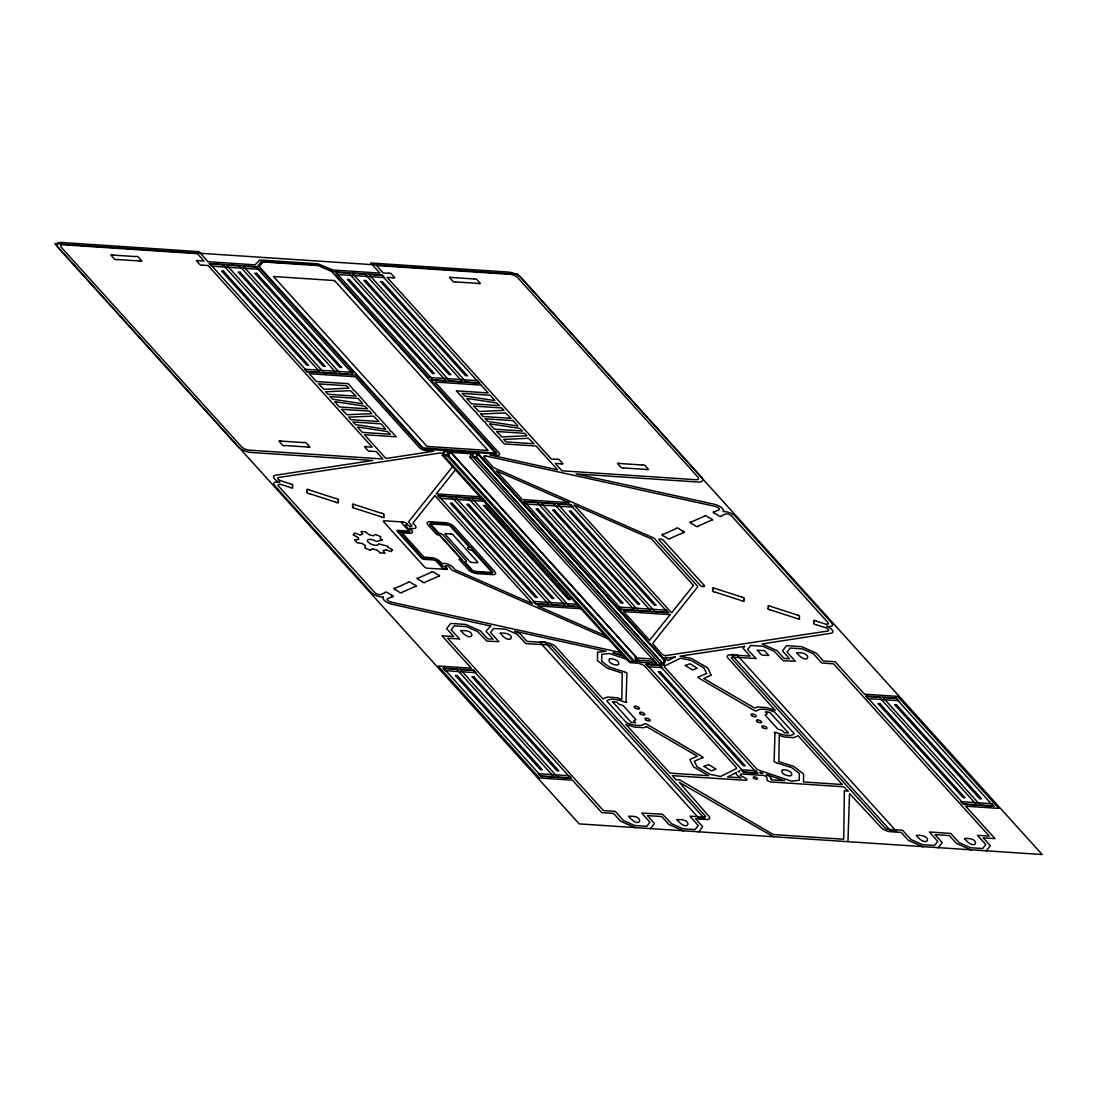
<?xml version="1.0" encoding="UTF-8"?>
<svg xmlns="http://www.w3.org/2000/svg" width="1097" height="1097" viewBox="0 0 1097 1097"><rect width="100%" height="100%" fill="white"/><g stroke="black" fill="none" stroke-linecap="round" stroke-linejoin="round"><path stroke-width="1.5" d="M259.29 266.598L423.017 447.864L495.337 453.02L331.555 271.439L318.157 265.584L263.17 261.95L259.331 266.393M844.375 790.855L843.744 839.232L773.44 834.584L679.783 779.926L676.026 779.734L672.351 775.634L745.535 780.282A2.77 1.097 21.2 0 0 745.699 778.349L741.641 776.004A2.77 1.097 21.2 0 1 740.338 774.564A2.77 1.097 21.2 0 1 741.668 773.988L763.073 775.401A2.77 1.097 21.2 0 1 766.981 777.663L766.995 779.706A2.77 1.097 21.2 0 0 770.903 781.955L843.744 786.782L848.228 791.156L844.429 790.704M847.94 841.673L849.544 793.597L881.165 827.577A7.24 2.88 21.2 0 0 890.462 831.691L901.199 832.404L908.371 840.343L923.057 846.843M307.201 491.867L307.229 490.386A1.783 0.713 21.2 0 1 307.146 489.385A1.783 0.713 21.2 0 1 309.313 489.92M352.877 506.595L352.905 505.114A1.783 0.713 21.2 0 1 352.823 504.113A1.783 0.713 21.2 0 1 355.003 504.647M743.821 598.811L743.793 600.292A1.783 0.713 21.2 0 1 743.876 601.279A1.783 0.713 21.2 0 1 741.709 600.758M712.981 588.856L712.954 590.337A1.783 0.713 21.2 0 0 712.831 591.269A1.783 0.713 21.2 0 0 714.997 592.133M768.353 608.204L768.366 606.723A1.783 0.713 21.2 0 1 768.298 605.736A1.783 0.713 21.2 0 1 770.464 606.257M612.784 701.97L631.118 722.265L635.52 722.758M788.236 732.727L769.929 712.433L765.528 711.871M635.533 722.621L633.778 720.66L635.931 719.687L623.192 705.59L618.9 704.192L616.706 702.025L612.798 701.778M765.5 712.104L767.228 714.01L765.075 714.983L777.814 729.08L782.106 730.479L784.3 732.645L788.222 732.865M365.068 547.869L365.493 545.758M380.275 538.737L380.673 536.803M442.297 455.31L443.942 451.1L450.387 451.525L637.741 658.844L636.095 663.054L629.651 662.629L442.297 455.31L448.755 455.749L636.095 663.054M636.781 658.323L633.435 661.765L630.021 661.532L443.531 455.173L444.477 451.141L443.106 454.693L446.52 454.926L449.866 451.498L637.741 658.844M448.755 455.749L450.387 451.525M469.955 457.147L471.6 452.924L478.045 453.363L665.399 660.682L663.754 664.892L657.309 664.467L469.955 457.147L476.413 457.572L663.754 664.892M476.413 457.572L478.045 453.363M665.399 660.682L477.497 453.322L476.112 456.887L472.697 456.654L472.108 452.965L473.136 457.134L659.612 663.493L663.027 663.712L664.412 660.161M664.851 660.641L663.466 664.206L660.051 663.973M353.303 534.829L354.633 533.115M391.122 551.558L392.438 549.844M650.384 828.715L654.443 823.449L647.353 815.606L661.724 816.552L668.896 824.491L683.582 830.991M698.666 831.992L702.724 826.727L695.553 818.801L706.29 819.514A7.24 2.88 21.2 0 0 708.868 816.182L679.221 782.312L773.399 836.737M938.141 847.844L942.213 842.578L935.042 834.639L949.399 835.599L956.488 843.442L971.174 849.942M986.258 850.943L990.317 845.677L983.227 837.834L995.006 838.615L965.689 806.185L998.805 808.379L897.607 696.389L864.463 694.195L835.146 661.765L823.422 660.997L816.333 653.154L801.646 646.654L786.563 645.653L782.504 650.905L789.593 658.762L784.012 658.392L776.923 650.548L762.058 643.912L830.786 633.326A8.159 3.236 21.2 0 0 832.527 630.46A8.159 3.236 21.2 0 0 826.617 626.25A8.159 3.236 21.2 0 0 831.622 622.794L735.292 516.207A8.159 3.236 21.2 0 0 723.65 511.559A12.698 5.046 21.2 0 0 723.074 511.6A8.186 3.25 21.2 0 0 721.579 507.692A8.186 3.25 21.2 0 0 714.133 504.222L576.131 473.918L697.953 482.022A10.339 4.1 21.2 0 0 701.532 477.264L521.404 277.925A10.339 4.1 21.2 0 0 508.185 272.056L370.704 263.006L379.836 273.098L332.83 269.985L318.089 263.842L259.879 259.989L255.08 264.843L208.087 261.73L198.982 251.638L61.391 242.478A10.339 4.1 21.2 0 0 57.784 247.25L237.926 446.575A10.339 4.1 21.2 0 0 251.117 452.458L372.843 460.466L275.608 475.207A8.159 3.236 21.2 0 0 273.866 478.073A8.159 3.236 21.2 0 0 279.776 482.282A8.159 3.236 21.2 0 0 274.785 485.738L371.115 592.325A8.159 3.236 21.2 0 0 383.374 596.919A8.159 3.236 21.2 0 0 384.8 600.827A8.159 3.236 21.2 0 0 392.273 604.31L490.853 626.085A226.284 89.872 21.2 0 0 486.026 631.282L493.129 639.14L487.548 638.769L480.459 630.926L465.772 624.426L450.689 623.425L446.63 628.691L453.719 636.534L441.995 635.753L471.285 668.183L438.142 665.989L539.354 777.979L572.456 780.173L601.759 812.589L613.525 813.371L620.614 821.214L635.3 827.714M453.404 465.594L408.907 521.418A3.702 1.467 21.2 0 0 409.222 522.721L411.581 525.326A2.221 0.878 21.2 0 1 410.785 526.341A2.221 0.878 21.2 0 1 407.919 525.079L406.356 523.351A2.317 0.919 21.2 0 0 403.394 522.035L384.553 520.787A2.317 0.919 21.2 0 0 383.731 521.857L424.484 566.943A2.317 0.919 21.2 0 0 427.446 568.26L447.151 569.384L445.56 566.724A2.221 0.878 21.2 0 1 446.342 565.695A2.221 0.878 21.2 0 1 449.208 566.957L451.553 569.562A3.702 1.467 21.2 0 0 453.692 570.975L609.603 639.482M455.749 469.475L436.236 493.883L481.103 496.845M443.531 455.173L446.959 455.406L450.305 451.978L444.916 451.621M637.22 658.817L633.86 662.245L630.446 662.012M373.337 535.706L375.407 534.472M370.333 550.2L372.514 548.898M395.016 588.266L408.235 582.438M418.19 578.092L431.409 572.264M401.996 592.311L415.215 586.497M425.17 582.137L438.389 576.323M663.109 534.39L676.328 528.562M691.179 522.035L704.397 516.221M670.075 538.435L683.294 532.621M698.158 526.094L711.377 520.266M385.102 592.641L380.824 594.519A3.702 1.467 21.2 0 1 374.776 592.572L278.446 485.971A3.702 1.467 21.2 0 1 281.504 484.627L289.965 487.356M391.56 596.933L387.598 598.674A3.702 1.467 21.2 0 0 387.776 600.443A3.702 1.467 21.2 0 0 391.355 602.184L620.449 652.509A3.003 1.193 21.2 0 0 621.505 652.66M714.325 511.846L718.823 509.872A3.702 1.467 21.2 0 0 718.631 508.103A3.702 1.467 21.2 0 0 715.052 506.361L485.957 456.023M721.305 515.905L725.597 514.013A3.702 1.467 21.2 0 1 731.63 515.974L827.961 622.561A3.702 1.467 21.2 0 1 824.889 623.905L816.442 621.176M698.926 676.808L706.66 673.435L703.986 667.95L690.849 660.312L680.428 658.2L664.878 665.906A3.702 1.467 21.2 0 0 664.905 667.429L756.327 768.572A3.702 1.467 21.2 0 0 759.234 770.3L791.554 781.16L799.233 780.241L799.343 773.481L791.828 767.667L776.635 762.799M702.08 757.862L694.332 761.222L697.02 766.707L710.157 774.345L720.578 776.47L736.114 768.764A3.702 1.467 21.2 0 0 736.087 767.242L644.693 666.085A3.702 1.467 21.2 0 0 641.786 664.371L635.314 662.19M334.9 401.639L364.561 406.164L367.495 408.838L339.343 406.973L334.804 401.927M362.504 403.778L332.871 399.239L329.936 396.565L358.088 398.43L362.641 403.504M357.855 427.048L387.515 431.574L390.45 434.247L362.298 432.383L357.759 427.336M385.472 429.188L355.826 424.649L352.891 421.975L381.057 423.84L385.596 428.913M467.007 398.444L496.667 402.969L499.601 405.643L471.449 403.778L466.911 398.718M494.624 400.57L465.059 396.058L462.043 393.37L490.194 395.235L494.747 400.309M489.961 423.853L519.621 428.378L522.57 431.039L494.404 429.174L489.865 424.128M517.578 425.979L488.014 421.467L484.997 418.78L513.163 420.631L517.702 425.718M360.186 534.911L362.449 534.308M376.518 541.465L382.113 540.053M383.333 550.433L385.801 549.844M666.249 655.54L827.728 631.049A3.702 1.467 21.2 0 0 828.413 629.596A3.702 1.467 21.2 0 0 825.232 627.621L816.374 624.769M354.646 539.724L358.527 539.505M698.556 676.753L697.802 677.055L698.487 677.877L754.777 710.774L756.738 710.897A15.948 6.335 21.2 0 1 774.66 712.049L794.242 733.728A15.948 6.335 21.2 0 1 776.319 732.535L774.304 732.343L775.003 733.125L774.084 761.524L776.319 762.799M446.287 569.508L447.11 568.452M702.437 757.904L703.191 757.616L702.519 756.793L646.229 723.897L644.268 723.801A15.948 6.335 21.2 0 1 626.346 722.608L606.764 700.942A15.948 6.335 21.2 0 1 624.687 702.121L626.702 702.313L626.003 701.532L626.922 673.133L624.81 671.871M113.005 255.08L135.685 256.575M198.557 260.729L204.069 261.1L197.391 253.695L63.489 244.782A5.869 2.331 21.2 0 0 61.446 247.483L241.587 446.822A5.869 2.331 21.2 0 0 249.088 450.154L382.88 458.957L376.175 451.553L370.663 451.182M388.667 273.318L383.141 272.947L376.449 265.543L510.242 274.346A5.869 2.331 21.2 0 1 517.743 277.678L697.87 477.017A5.869 2.331 21.2 0 1 695.841 479.718L561.938 470.805L555.247 463.4L560.773 463.77M451.539 277.486L474.219 278.981M116.995 259.495L139.689 260.99M202.547 265.145L208.06 265.515L372.185 447.137L366.672 446.767M392.657 277.733L387.131 277.363L551.256 458.985L556.782 459.355M455.529 281.902L478.21 283.396M472.546 453.445L477.935 453.801M281.106 441.104L303.8 442.612M619.64 463.51L642.335 465.005M447.37 452.17L472.834 453.856M473.136 457.134L476.551 457.367L663.027 663.712M285.097 445.519L307.791 447.028M623.631 467.925L646.325 469.42M483.283 498.737L437.785 495.721L440.144 498.34L485.642 501.356M483.27 499.149L471.984 498.408L569.041 605.805L580.327 606.545M365.356 531.771L361.05 531.497L362.517 534.17M380.385 552.888L384.704 553.176M577.091 604.296L533.265 601.389L535.638 604.008L579.449 606.915M582.301 608.835L537.434 605.873L606.874 636.37M634.806 657.816L653.469 659.05M637.59 660.161L654.676 661.285M656.184 663.027L641.279 662.327L637.014 660.888M357.348 542.713L362.133 543.509M369.113 534.692L373.021 535.693M378.657 543.824L387.666 546.21M372.829 548.911L376.545 549.912M715.381 588.568L741.462 596.987M770.766 606.435L796.847 614.855M715.313 592.161L741.394 600.566M770.711 610.028L796.792 618.447M290.019 483.763L281.175 480.897A3.702 1.467 21.2 0 1 277.98 478.936A3.702 1.467 21.2 0 1 278.665 477.469L440.144 452.992A3.003 1.193 21.2 0 1 443.723 453.966M309.628 490.098L335.709 498.518M355.305 504.826L381.386 513.245M309.56 493.691L335.641 502.111M355.236 508.418L381.317 516.838M624.385 671.871L609.178 666.99L601.663 661.189L601.773 654.415L609.452 653.497L627.237 659.475M478.553 283.533L478.58 283.547A1.81 0.727 21.2 0 0 480.308 283.341L476.701 279.351A1.81 0.727 21.2 0 0 474.343 278.871M451.169 277.335L451.196 277.349A1.81 0.727 21.2 0 0 449.441 277.541L453.061 281.531A1.81 0.727 21.2 0 0 455.406 282.011M392.987 277.87L393.014 277.884A1.81 0.727 21.2 0 0 394.742 277.678L391.135 273.674A1.81 0.727 21.2 0 0 388.791 273.208M198.187 260.592L198.214 260.592A1.81 0.727 21.2 0 0 196.473 260.798L200.079 264.788A1.81 0.727 21.2 0 0 202.424 265.268M140.018 261.141L140.046 261.141A1.81 0.727 21.2 0 0 141.774 260.935L138.167 256.945A1.81 0.727 21.2 0 0 135.822 256.465M112.634 254.929L112.662 254.943A1.81 0.727 21.2 0 0 110.907 255.135L114.527 259.139A1.81 0.727 21.2 0 0 116.872 259.605M646.654 469.557L646.682 469.571A1.81 0.727 21.2 0 0 648.409 469.365L644.913 465.43A1.81 0.727 21.2 0 0 642.458 464.895M619.284 463.359L619.339 463.373A1.81 0.727 21.2 0 0 617.556 463.565L621.163 467.555A1.81 0.727 21.2 0 0 623.507 468.035M561.102 463.908L561.129 463.921A1.81 0.727 21.2 0 0 562.857 463.702L559.347 459.78A1.81 0.727 21.2 0 0 556.906 459.232M366.302 446.63L366.357 446.644A1.81 0.727 21.2 0 0 364.574 446.836L368.194 450.826A1.81 0.727 21.2 0 0 370.539 451.306M308.12 447.165L308.147 447.165A1.81 0.727 21.2 0 0 309.875 446.959L306.269 442.969A1.81 0.727 21.2 0 0 303.924 442.489M280.75 440.953L280.805 440.98A1.81 0.727 21.2 0 0 279.022 441.172L282.628 445.163A1.81 0.727 21.2 0 0 284.973 445.643M625.221 656.925L612.908 652.784L621.368 654.635A7.405 2.934 21.2 0 0 623.85 654.936M354.907 533.115L359.843 534.883M386.144 549.871L390.834 551.558M375.709 534.513L380.494 536.625M365.26 548.047L370.032 550.159M388.132 547.43L392.301 549.666M353.44 535.007L357.979 537.434M682.457 530.907L679.578 529.234A1.783 0.713 21.2 0 0 677.754 528.11A1.783 0.713 21.2 0 0 676.314 528.397M421.92 581.479L419.04 579.806A1.783 0.713 21.2 0 1 417.107 578.736A1.783 0.713 21.2 0 1 417.875 578.064M391.231 594.972L388.352 593.299A1.769 0.699 21.2 0 0 386.528 592.188A1.769 0.699 21.2 0 0 385.116 592.476M380.453 538.942L382.058 539.916M362.504 543.659L365.342 545.552M365.685 531.908L368.757 534.527M376.902 550.077L380.056 552.765M477.922 454.185L663.658 659.722M446.959 455.406L633.435 661.765M354.592 539.847L357.032 542.562M383.264 550.571L384.814 553.08M358.184 537.64L358.65 539.395M387.899 546.361L387.94 547.225M445.533 569.466A2.317 0.919 21.2 0 1 442.557 568.15L436.345 561.266A2.317 0.919 21.2 0 0 433.37 559.95L424.045 559.333A1.851 0.74 21.2 0 1 421.673 558.277L397.224 531.236A1.851 0.74 21.2 0 1 397.882 530.372L407.206 530.989A2.317 0.919 21.2 0 0 408.029 529.933L401.804 523.05A2.317 0.919 21.2 0 1 402.626 521.98M391.588 596.919A3.702 1.467 21.2 0 1 392.561 596.754M391.231 594.958A1.769 0.699 21.2 0 1 393.137 596A1.769 0.699 21.2 0 1 392.534 596.727M290.28 487.534A1.769 0.699 21.2 0 0 292.433 488.069A1.769 0.699 21.2 0 0 292.378 487.068L292.378 485.587A1.769 0.699 21.2 0 0 292.501 484.655A1.769 0.699 21.2 0 0 290.335 483.791M406.795 523.831A2.249 0.891 21.2 0 1 407.056 524.462L406.795 524.764A2.482 0.987 21.2 0 1 405.89 524.887L405.218 525.394L409.387 530.016A4.155 1.659 21.2 0 1 407.906 531.935L398.938 531.647L422.386 557.783L432.355 558.99A4.155 1.659 21.2 0 1 437.703 561.362L443.627 566.655A2.482 0.987 21.2 0 1 444.888 566.916L445.78 567.3A2.249 0.891 21.2 0 1 446.685 567.972M378.369 544.208A5.814 2.304 21.2 0 1 371.814 544.4A5.814 2.304 21.2 0 1 367.728 539.861A5.814 2.304 21.2 0 1 375.462 540.986M309.244 493.664A1.783 0.713 21.2 0 1 307.078 492.8A1.783 0.713 21.2 0 1 307.174 491.854M335.943 502.289A1.783 0.713 21.2 0 0 338.123 502.81A1.783 0.713 21.2 0 0 338.054 501.809L338.068 500.342A1.783 0.713 21.2 0 0 338.178 499.396A1.783 0.713 21.2 0 0 336.011 498.532M354.934 508.405A1.783 0.713 21.2 0 1 352.768 507.527A1.783 0.713 21.2 0 1 352.864 506.581M381.633 517.016A1.783 0.713 21.2 0 0 383.799 517.551A1.783 0.713 21.2 0 0 383.744 516.55L383.744 515.069A1.783 0.713 21.2 0 0 383.868 514.136A1.783 0.713 21.2 0 0 381.701 513.259M431.409 572.113A1.783 0.713 21.2 0 1 432.849 571.811A1.783 0.713 21.2 0 1 434.7 572.936L437.552 574.609A1.783 0.713 21.2 0 1 439.472 575.678A1.783 0.713 21.2 0 1 438.704 576.35M425.17 582.301A1.783 0.713 21.2 0 1 423.744 582.589A1.783 0.713 21.2 0 1 421.892 581.479M394.701 588.239A1.783 0.713 21.2 0 0 393.933 588.911A1.783 0.713 21.2 0 0 395.866 589.994L398.746 591.653A1.783 0.713 21.2 0 0 400.57 592.764A1.783 0.713 21.2 0 0 401.996 592.476M408.235 582.288A1.783 0.713 21.2 0 1 409.675 581.986A1.783 0.713 21.2 0 1 411.526 583.11L414.378 584.783A1.783 0.713 21.2 0 1 416.298 585.853A1.783 0.713 21.2 0 1 415.53 586.525M816.127 620.998A1.769 0.699 21.2 0 0 813.96 620.463A1.769 0.699 21.2 0 0 814.015 621.464L814.015 622.945A1.769 0.699 21.2 0 0 813.892 623.878A1.769 0.699 21.2 0 0 816.058 624.742M666.304 655.581A3.003 1.193 21.2 0 1 661.793 653.826L653.414 644.57A4.635 1.837 21.2 0 1 653.003 642.938L697.5 587.114A3.702 1.467 21.2 0 0 697.185 585.812L654.84 538.97A3.702 1.467 21.2 0 0 652.715 537.557L495.241 468.364A4.635 1.837 21.2 0 1 492.58 466.595L484.216 457.339A3.003 1.193 21.2 0 1 485.944 455.982M714.024 511.833A1.769 0.699 21.2 0 0 713.256 512.505A1.769 0.699 21.2 0 0 715.175 513.588L718.055 515.247A1.769 0.699 21.2 0 0 719.879 516.358A1.769 0.699 21.2 0 0 721.305 516.07M711.692 520.293A1.783 0.713 21.2 0 0 712.46 519.621A1.783 0.713 21.2 0 0 710.527 518.538L707.661 516.879A1.783 0.713 21.2 0 0 705.824 515.768A1.783 0.713 21.2 0 0 704.397 516.056M698.158 526.245A1.783 0.713 21.2 0 1 696.732 526.546A1.783 0.713 21.2 0 1 694.867 525.422L692.029 523.749A1.783 0.713 21.2 0 1 690.095 522.679A1.783 0.713 21.2 0 1 690.863 522.007M682.444 530.879A1.783 0.713 21.2 0 1 684.377 531.976A1.783 0.713 21.2 0 1 683.609 532.648M670.075 538.6A1.783 0.713 21.2 0 1 668.649 538.888A1.783 0.713 21.2 0 1 666.798 537.777L663.946 536.104A1.783 0.713 21.2 0 1 662.012 535.034A1.783 0.713 21.2 0 1 662.78 534.362M741.778 597.001A1.783 0.713 21.2 0 1 743.931 597.865A1.783 0.713 21.2 0 1 743.835 598.825M712.954 588.856A1.783 0.713 21.2 0 1 712.899 587.855A1.783 0.713 21.2 0 1 715.066 588.39M797.162 614.869A1.783 0.713 21.2 0 1 799.329 615.746A1.783 0.713 21.2 0 1 799.233 616.692L799.192 618.16A1.783 0.713 21.2 0 1 799.26 619.161A1.783 0.713 21.2 0 1 797.094 618.626M770.396 610.014A1.783 0.713 21.2 0 1 768.229 609.137A1.783 0.713 21.2 0 1 768.325 608.191M609.411 659.352C606.449 663.479 621.437 668.169 618.365 662.218C618.557 660.188 609.123 657.199 609.411 659.352M703.986 766.392L711.391 770.889L715.984 769.107L708.731 764.65L704.041 766.268M782.271 770.423C779.693 774.441 790.155 776.854 791.458 775.469C794.146 771.342 781.969 768.161 782.271 770.423M597.577 652.29L597.44 660.6L607.409 668.292L622.246 673.064L621.807 699.324L616.651 697.665L607.244 697.034L602.911 698.926L555.795 646.791A7.24 2.88 21.2 0 0 546.484 642.664L526.958 641.375L519.868 633.531L514.534 631.173L606.038 651.275L597.577 652.29M779.268 735.347L778.829 761.606L793.666 766.364L803.635 774.071L803.511 781.955L841.495 784.465A5.389 2.139 21.2 0 1 842.29 784.561L798.163 735.744L793.83 737.637L784.437 737.006L779.268 735.347M685.282 665.495L692.66 669.993L697.281 668.238L689.903 663.726L685.282 665.495M460.822 630.638C472.423 645.077 478.265 629.102 460.822 630.638M500.259 633.257C511.517 647.491 517.99 632.009 500.301 633.134M628.65 816.36C640.511 830.95 645.818 814.564 628.65 816.36M676.945 819.637C688.505 834.035 694.332 818.156 676.945 819.637M459.52 638.879L447.741 638.289L603.336 810.532L615.266 811.382L623.425 820.501L634.738 825.52L646.791 826.315L649.931 822.256L641.663 813.014L662.561 814.262L671.693 823.778L683.02 828.797L695.073 829.593L698.199 825.534L689.931 816.168L704.219 817.21A2.77 1.097 21.2 0 0 705.206 815.935L552.134 646.544A2.77 1.097 21.2 0 0 548.555 644.967L525.833 643.596L517.071 634.244L505.744 629.225L493.691 628.43L490.565 632.489L498.874 641.676L486.849 641.101L477.661 631.639L466.335 626.62L454.281 625.825L451.155 629.884L459.52 638.879M755.97 658.502L732.741 657.158A2.77 1.097 21.2 0 0 731.754 658.433L884.826 827.824A2.77 1.097 21.2 0 0 888.392 829.401L902.488 830.237L911.182 839.63L922.508 844.649L934.548 845.444L937.688 841.385L929.488 831.979L950.838 833.473L959.285 842.729L970.612 847.748L982.665 848.543L985.792 844.484L977.454 835.352L989.261 836.079L833.569 663.822L821.694 662.986L813.535 653.853L802.209 648.848L790.155 648.053L787.029 652.112L795.366 661.244L783.176 660.682L774.125 651.248L762.799 646.243L750.746 645.447L747.619 649.493L755.97 658.502M757.287 650.26L761.771 655.046L768.846 655.457L764.376 650.603L757.287 650.26M796.724 652.866C808.448 667.291 813.974 651.412 796.737 652.811M916.42 835.489C927.815 849.777 934.164 834.269 916.475 835.366M964.551 838.588C976.303 853.041 981.733 837.025 964.565 838.519M771.191 779.048L771.164 779.816L784.67 780.707L766.364 774.551A7.24 2.88 21.2 0 1 771.191 779.048M325.795 391.835L327.852 394.276L356.018 396.14L350.423 390.655L325.836 391.78M348.668 388.119L324.095 389.339L318.459 383.868L346.611 385.733L348.668 388.119M348.764 417.244L350.821 419.671L378.972 421.536L373.378 416.065L348.791 417.175M371.636 413.528L369.566 411.128L341.414 409.277L347.009 414.748L371.595 413.638M480.87 414.049L482.927 416.476L511.079 418.341L505.484 412.87L480.87 414.049M503.742 410.333L479.128 411.54L473.52 406.068L501.686 407.933L503.742 410.292M503.825 439.458L505.882 441.885L534.047 443.75L528.452 438.279L503.838 439.417M526.697 435.728L502.083 436.949L496.488 431.478L524.64 433.342L526.697 435.728M261.374 261.552L258.069 265.831A2.77 1.097 21.2 0 0 258.316 266.79L209.088 263.541L211.46 266.16L260.688 269.409L353.796 372.459L304.582 369.209L306.941 371.828L356.168 375.078L421.714 447.617A2.811 1.111 21.2 0 0 425.293 449.208L495.378 453.87A2.77 1.097 21.2 0 0 496.379 452.595L430.806 380.015L480.02 383.278L477.661 380.659L428.433 377.395L335.312 274.346L384.54 277.61L382.167 274.99L332.94 271.727A2.77 1.097 21.2 0 0 331.363 270.685L319.419 265.392A2.77 1.097 21.2 0 0 317.431 264.871L261.374 261.552M744.575 646.394L743.094 648.3L750.183 656.143L730.657 654.854A7.24 2.88 21.2 0 0 728.093 658.186L775.209 710.335L766.693 707.592L757.287 706.962L754.654 708.114L703.684 678.453L711.254 675.176L707.702 667.895L691.563 658.515L680.071 656.171L744.575 646.394M434.865 495.597L412.925 523.091L415.242 525.559A6.692 2.66 21.2 0 1 409.73 528.014L411.69 530.166A6.774 2.688 21.2 0 1 409.277 533.293L402.105 532.813L424.114 557.18L431.299 557.66A6.774 2.688 21.2 0 1 440.007 561.513L441.968 563.666A6.692 2.66 21.2 0 1 452.869 567.204L455.008 569.658L532.552 603.707L434.865 495.597M670.13 614.649L649.589 640.346L623.59 611.577L670.13 614.649M693.482 585.441L671.583 612.839L574.046 504.908L651.399 538.874L693.482 585.441M675.272 656.911L667.867 660.572L664.988 657.391A7.405 2.934 21.2 0 0 669.307 657.816L675.272 656.911M736.334 772.562L727.53 776.923L741.037 777.828L739.529 776.95A7.24 2.88 21.2 0 1 736.334 772.562M739.488 770.999L738.02 771.726A7.24 2.88 21.2 0 1 739.597 771.685L739.488 770.999M646.421 726.557L643.788 727.709L634.395 727.078L625.866 724.335L669.993 773.166A5.389 2.139 21.2 0 1 670.72 773.166L708.703 775.689L693.386 766.776L689.821 759.494L697.39 756.217L646.421 726.557M433.562 451.265L385.925 458.491L364.423 434.686L396.236 436.784L392.219 432.341A5.471 2.167 21.2 0 0 389.833 430.614A5.471 2.167 21.2 0 0 389.202 428.996L378.246 416.874A5.471 2.167 21.2 0 0 375.846 415.146A5.471 2.167 21.2 0 0 375.215 413.528L369.264 406.932A5.471 2.167 21.2 0 0 366.878 405.204A5.471 2.167 21.2 0 0 366.233 403.586L355.277 391.464A5.471 2.167 21.2 0 0 352.891 389.737A5.471 2.167 21.2 0 0 352.26 388.119L348.243 383.676L316.416 381.564L309.327 373.72L355.373 376.765L419.287 447.494A5.855 2.317 21.2 0 0 426.802 450.812L433.562 451.265M517.811 274.291L54.85 243.657L579.189 823.888L1042.15 854.522L517.811 274.291M223.061 264.884L210.158 264.02L307.215 371.417L320.118 372.281L223.061 264.884M239.626 265.981L226.722 265.117L323.78 372.514L336.683 373.378L239.626 265.981M256.191 267.078L243.287 266.214L340.344 373.611L353.248 374.461L256.191 267.078M348.777 273.194L335.874 272.344L432.931 379.74L445.821 380.59L348.777 273.194M365.342 274.291L352.439 273.441L449.496 380.837L462.386 381.687L365.342 274.291M381.907 275.388L369.003 274.538L466.06 381.934L478.95 382.784L381.907 275.388M223.569 271.165L221.663 271.028L306.707 365.136L308.6 365.26L223.569 271.165M240.133 272.262L238.227 272.125L323.272 366.233L325.165 366.357L240.133 272.262M256.698 273.345L254.792 273.222L339.837 367.33L341.729 367.454L256.698 273.345M349.271 279.474L347.379 279.351L432.424 373.46L434.316 373.583L349.271 279.474M365.836 280.571L363.943 280.448L448.988 374.557L450.881 374.68L365.836 280.571M382.4 281.668L380.508 281.545L465.553 375.654L467.445 375.777L382.4 281.668M334.475 280.544L273.51 276.499L427.035 446.41L488.028 450.469L334.475 280.544M481.035 385.088L434.988 382.044L498.902 452.759A5.855 2.317 21.2 0 1 496.818 455.447L490.044 454.994L557.633 469.845L536.118 446.04L504.305 443.942L500.287 439.499A5.471 2.167 21.2 0 1 499.656 437.881A5.471 2.167 21.2 0 1 497.256 436.153L486.3 424.018A5.471 2.167 21.2 0 1 485.669 422.414A5.471 2.167 21.2 0 1 483.283 420.672L477.332 414.09A5.471 2.167 21.2 0 1 476.688 412.472A5.471 2.167 21.2 0 1 474.302 410.744L463.345 398.622A5.471 2.167 21.2 0 1 462.715 397.004A5.471 2.167 21.2 0 1 460.315 395.263L456.311 390.834L488.124 392.932L481.035 385.088M568.932 502.659L522.391 499.588L496.393 470.819L568.932 502.659M570.893 504.538L523.708 501.411L526.08 504.03L573.265 507.157L570.893 504.538M451.758 497.064L438.855 496.214L535.912 603.611L548.802 604.461L451.758 497.064M468.323 498.161L455.42 497.311L552.477 604.708L565.366 605.558L468.323 498.161M537.489 502.741L524.599 501.891L621.642 609.288L634.546 610.138L537.489 502.741M554.054 503.838L541.164 502.988L638.207 610.385L651.111 611.235L554.054 503.838M570.618 504.935L557.729 504.085L654.772 611.482L667.675 612.332L570.618 504.935M452.266 503.345L450.36 503.221L535.405 597.33L537.297 597.454L452.266 503.345M468.83 504.442L466.924 504.318L551.969 598.427L553.862 598.551L468.83 504.442M485.395 505.539L483.489 505.415L568.534 599.524L570.426 599.648L485.395 505.539M537.996 509.022L536.104 508.898L621.135 603.007L623.041 603.131L537.996 509.022M554.561 510.119L552.669 509.995L637.7 604.09L639.606 604.228L554.561 510.119M571.126 511.216L569.233 511.092L654.265 605.187L656.171 605.325L571.126 511.216M445.492 522.721L430.257 521.706A6.664 2.647 21.2 0 0 427.885 524.777L436.825 534.664L439.472 534.829L461.755 559.484L459.108 559.319L468.638 569.878A6.664 2.647 21.2 0 0 477.209 573.662L492.443 574.663A6.664 2.647 21.2 0 0 494.816 571.606L454.062 526.505A6.664 2.647 21.2 0 0 445.492 522.721M446.877 524.243L431.642 523.228A3.702 1.467 21.2 0 0 430.326 524.942L471.066 570.029A3.702 1.467 21.2 0 0 475.824 572.14L491.072 573.141A3.702 1.467 21.2 0 0 492.375 571.441L451.635 526.341A3.702 1.467 21.2 0 0 446.877 524.243M447.576 525.01L432.328 524.009A2.194 0.878 21.2 0 0 431.56 525.024L438.923 533.183A3.346 1.33 21.2 0 1 443.147 535.075L465.937 560.306A3.346 1.33 21.2 0 1 464.84 561.856L472.3 570.111A2.194 0.878 21.2 0 0 475.124 571.359L490.373 572.373A2.194 0.878 21.2 0 0 491.141 571.359L472.327 550.543A3.346 1.33 21.2 0 1 468.117 548.637A3.346 1.33 21.2 0 1 469.214 547.088L450.401 526.272A2.194 0.878 21.2 0 0 447.576 525.01M450.881 533.937L445.807 533.608A1.728 0.686 21.2 0 0 445.204 534.404L469.639 561.458A1.728 0.686 21.2 0 0 471.875 562.446L476.934 562.775A1.728 0.686 21.2 0 0 477.552 561.979L453.116 534.925A1.728 0.686 21.2 0 0 450.881 533.937M666.386 610.206L619.202 607.08L621.56 609.699L668.759 612.825L666.386 610.206M545.099 642.198L539.463 641.827L698.981 818.335L704.603 818.719L545.099 642.198M736.951 654.895L731.315 654.525L890.833 831.032L896.468 831.403L736.951 654.895M660.106 665.029L645.694 664.083L648.053 666.702L662.478 667.648L660.106 665.029M659.654 665.426L646.75 664.563L743.807 771.959L756.711 772.823L659.654 665.426M660.161 671.707L658.269 671.583L743.3 765.679L745.206 765.802L660.161 671.707M473.616 670.075L442.818 668.032L445.176 670.651L475.975 672.694L473.616 670.075M896.276 698.049L865.478 696.005L867.85 698.624L898.649 700.668L896.276 698.049M456.791 669.376L443.887 668.526L540.931 775.922L553.834 776.772L456.791 669.376M473.356 670.473L460.452 669.623L557.495 777.019L570.399 777.869L473.356 670.473M879.451 697.349L866.548 696.499L963.605 803.895L976.508 804.745L879.451 697.349M896.016 698.446L883.112 697.596L980.169 804.992L993.073 805.842L896.016 698.446M457.284 675.656L455.392 675.533L540.423 769.641L542.329 769.765L457.284 675.656M473.849 676.753L471.957 676.63L556.988 770.738L558.894 770.862L473.849 676.753M879.959 703.63L878.053 703.506L963.097 797.601L964.99 797.725L879.959 703.63M896.523 704.727L894.617 704.603L979.662 798.698L981.554 798.822L896.523 704.727M755.6 770.697L741.174 769.751L743.547 772.37L757.958 773.316L755.6 770.697M761.003 773.097L759.796 772.343L762.868 773.371A7.24 2.88 21.2 0 0 761.003 773.097M569.11 775.744L538.312 773.7L540.67 776.319L571.468 778.363L569.11 775.744M991.77 803.717L960.972 801.674L963.331 804.293L994.129 806.322L991.77 803.717M704.219 585.455L663.466 540.368A2.537 1.015 21.2 0 0 660.188 538.915A2.537 1.015 21.2 0 0 659.283 540.094L700.037 585.181A2.537 1.015 21.2 0 0 703.314 586.634A2.537 1.015 21.2 0 0 704.219 585.455M753.941 778.294A2.317 0.919 21.2 0 0 757.52 778.897A2.317 0.919 21.2 0 0 754.681 776.882A2.317 0.919 21.2 0 0 753.941 778.294M762.689 727.613A2.77 1.097 21.2 0 0 766.981 728.339A2.77 1.097 21.2 0 0 763.581 725.912A2.77 1.097 21.2 0 0 762.689 727.613M757.314 721.661A2.77 1.097 21.2 0 0 761.606 722.388A2.77 1.097 21.2 0 0 758.205 719.961A2.77 1.097 21.2 0 0 757.314 721.661M751.939 715.71A2.77 1.097 21.2 0 0 756.231 716.437A2.77 1.097 21.2 0 0 752.83 714.01A2.77 1.097 21.2 0 0 751.939 715.71M635.108 707.976A2.77 1.097 21.2 0 0 639.4 708.703A2.77 1.097 21.2 0 0 635.999 706.276A2.77 1.097 21.2 0 0 635.108 707.976M640.483 713.928A2.77 1.097 21.2 0 0 644.775 714.654A2.77 1.097 21.2 0 0 641.375 712.227A2.77 1.097 21.2 0 0 640.483 713.928M645.859 719.879A2.77 1.097 21.2 0 0 650.151 720.606A2.77 1.097 21.2 0 0 646.75 718.178A2.77 1.097 21.2 0 0 645.859 719.879"/></g></svg>
